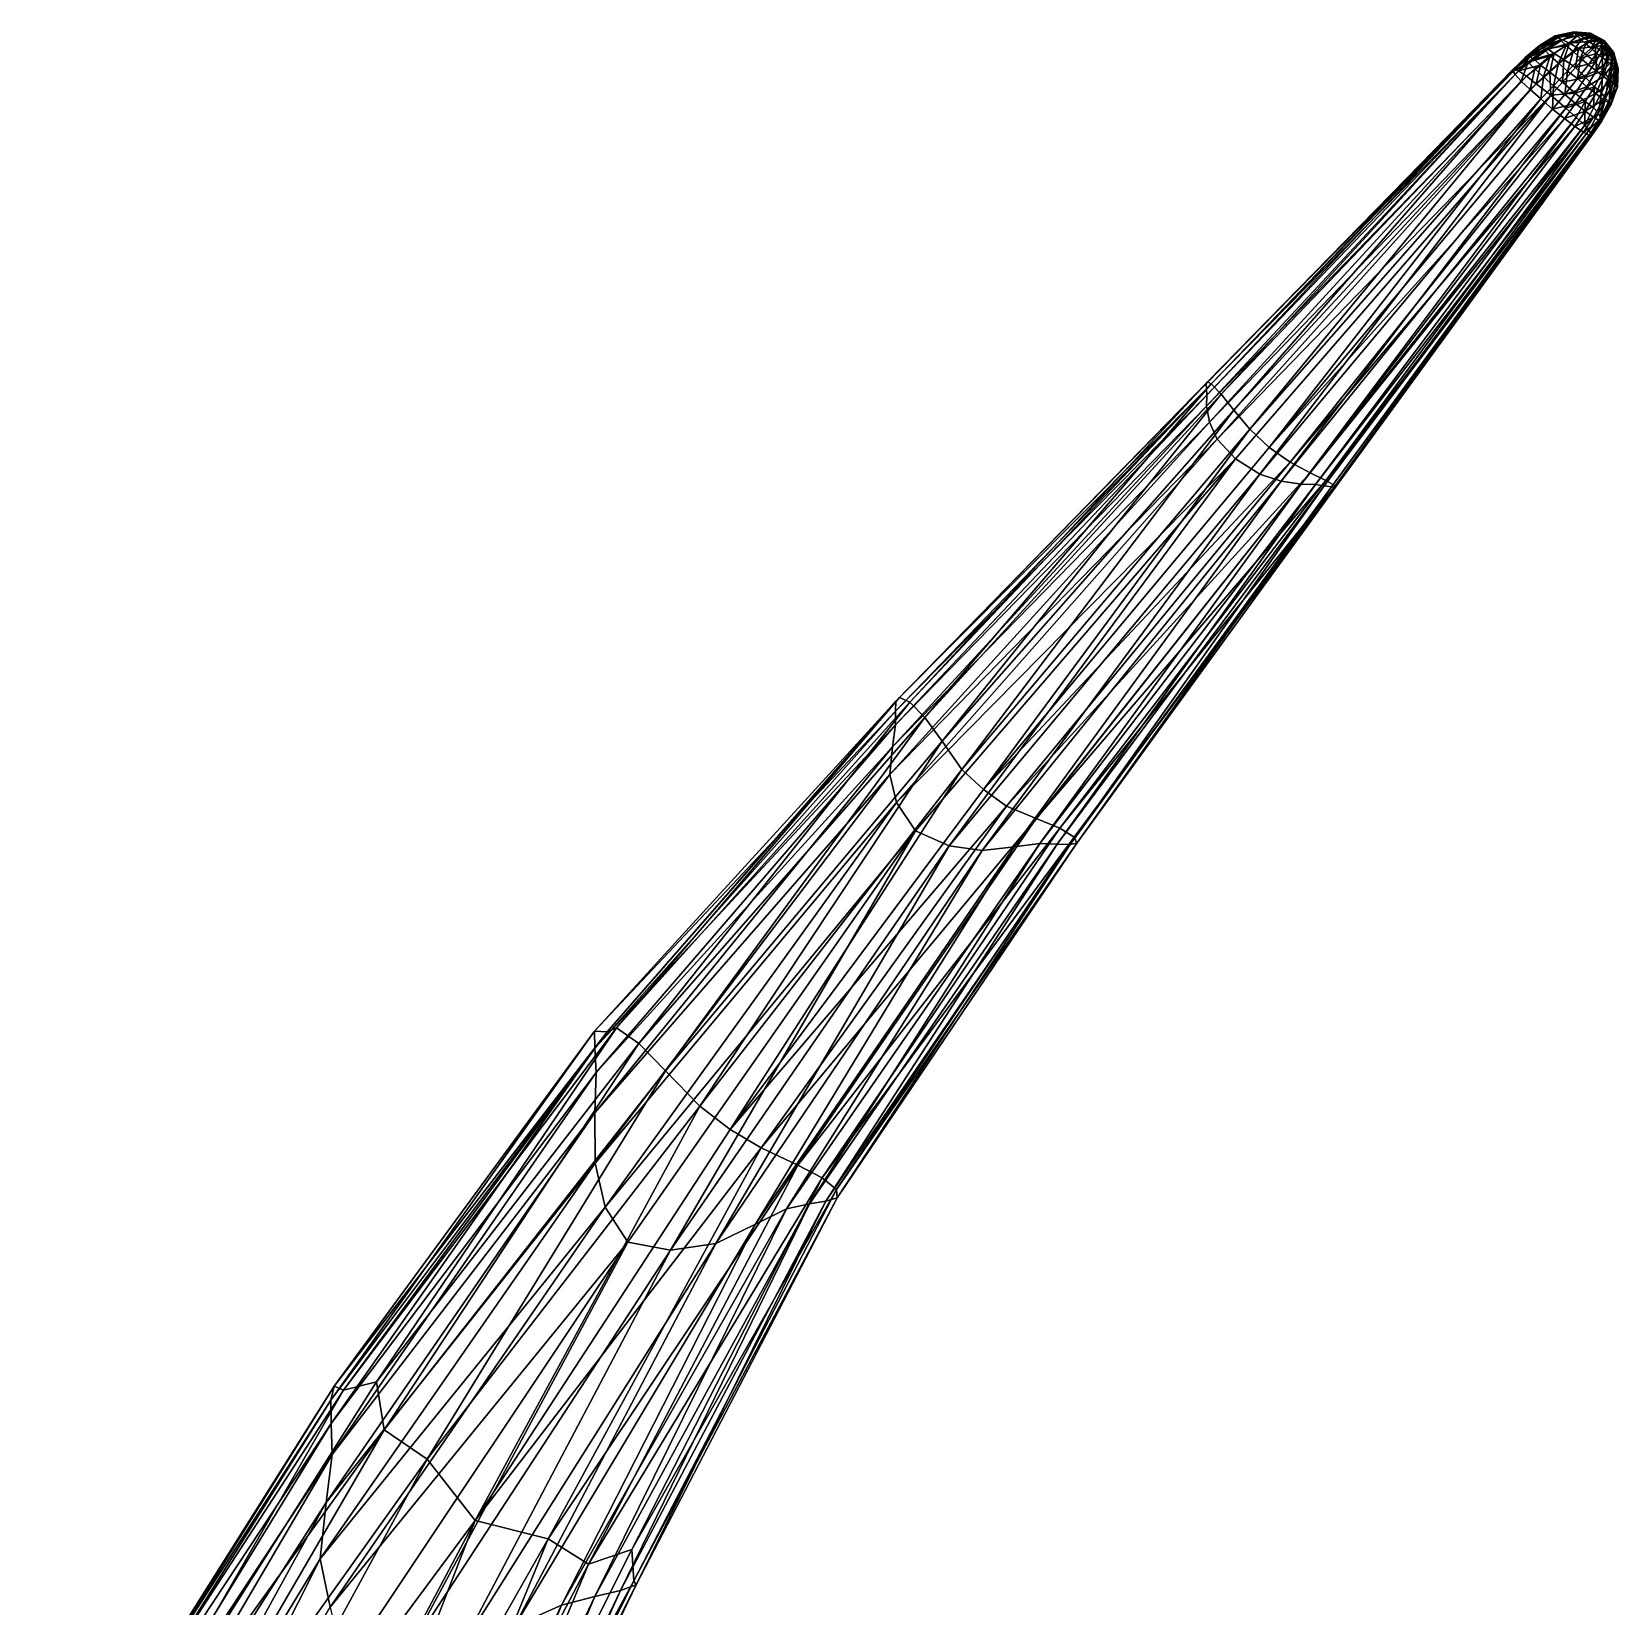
# Model space of a CAD drawing. Extents: x -0.45 to 0.39, y -1.3 to 2.18.
# Drawn here: x -0.0311 to 0.3939, y 1.7623 to 2.1842 of the extents above; entities that cross this region are included whole.
import ezdxf

# ---------------------------------------------------------------- set-up
doc = ezdxf.new("R2010")
doc.units = 0

msp = doc.modelspace()

# ---------------------------------------------------------------- linework, layer by layer
for points in [[(0.37707, 2.18312, 0.73285), (0.37757, 2.18281, 0.73047), (0.37288, 2.18056, 0.73331)], [(0.37707, 2.18312, 0.73285), (0.37288, 2.18056, 0.73331), (0.37323, 2.18042, 0.73595)], [(0.37757, 2.18281, 0.73047), (0.37317, 2.18032, 0.73056), (0.37288, 2.18056, 0.73331)], [(0.37757, 2.18281, 0.73047), (0.37845, 2.18192, 0.72796), (0.37317, 2.18032, 0.73056)], [(0.37845, 2.18192, 0.72796), (0.37407, 2.17948, 0.7275), (0.37317, 2.18032, 0.73056)], [(0.3773, 2.18304, 0.73514), (0.37707, 2.18312, 0.73285), (0.37323, 2.18042, 0.73595)], [(0.3773, 2.18304, 0.73514), (0.37323, 2.18042, 0.73595), (0.37778, 2.18257, 0.73748)], [(0.37393, 2.18003, 0.73841), (0.37778, 2.18257, 0.73748), (0.37323, 2.18042, 0.73595)], [(0.37778, 2.18257, 0.73748), (0.37393, 2.18003, 0.73841), (0.37899, 2.18201, 0.73981)], [(0.37518, 2.17952, 0.74127), (0.37899, 2.18201, 0.73981), (0.37393, 2.18003, 0.73841)], [(0.37845, 2.18192, 0.72796), (0.37996, 2.18054, 0.72577), (0.37407, 2.17948, 0.7275)], [(0.37899, 2.18201, 0.73981), (0.37518, 2.17952, 0.74127), (0.38085, 2.18114, 0.7421)], [(0.37678, 2.17834, 0.74432), (0.38085, 2.18114, 0.7421), (0.37518, 2.17952, 0.74127)], [(0.38085, 2.18114, 0.7421), (0.37678, 2.17834, 0.74432), (0.37932, 2.17674, 0.74671)], [(0.38201, 2.18421, 0.73268), (0.37707, 2.18312, 0.73285), (0.3773, 2.18304, 0.73514)], [(0.38201, 2.18421, 0.73268), (0.38221, 2.18384, 0.73086), (0.37707, 2.18312, 0.73285)], [(0.38221, 2.18384, 0.73086), (0.37757, 2.18281, 0.73047), (0.37707, 2.18312, 0.73285)], [(0.38205, 2.18421, 0.73454), (0.38201, 2.18421, 0.73268), (0.3773, 2.18304, 0.73514)], [(0.38205, 2.18421, 0.73454), (0.3773, 2.18304, 0.73514), (0.37778, 2.18257, 0.73748)], [(0.38221, 2.18384, 0.73086), (0.38291, 2.18311, 0.72902), (0.37757, 2.18281, 0.73047)], [(0.38291, 2.18311, 0.72902), (0.37845, 2.18192, 0.72796), (0.37757, 2.18281, 0.73047)], [(0.38251, 2.18391, 0.73632), (0.38205, 2.18421, 0.73454), (0.37778, 2.18257, 0.73748)], [(0.38251, 2.18391, 0.73632), (0.37778, 2.18257, 0.73748), (0.37899, 2.18201, 0.73981)], [(0.37845, 2.18192, 0.72796), (0.38291, 2.18311, 0.72902), (0.37996, 2.18054, 0.72577)], [(0.3834, 2.18338, 0.73799), (0.38251, 2.18391, 0.73632), (0.37899, 2.18201, 0.73981)], [(0.3834, 2.18338, 0.73799), (0.37899, 2.18201, 0.73981), (0.38085, 2.18114, 0.7421)], [(0.38327, 2.17969, 0.74401), (0.38085, 2.18114, 0.7421), (0.37932, 2.17674, 0.74671)], [(0.38397, 2.18213, 0.72752), (0.37996, 2.18054, 0.72577), (0.38291, 2.18311, 0.72902)], [(0.37996, 2.18054, 0.72577), (0.38397, 2.18213, 0.72752), (0.38182, 2.17892, 0.72423)], [(0.38482, 2.1826, 0.7394), (0.3834, 2.18338, 0.73799), (0.38085, 2.18114, 0.7421)], [(0.38482, 2.1826, 0.7394), (0.38085, 2.18114, 0.7421), (0.38617, 2.18159, 0.74054)], [(0.38327, 2.17969, 0.74401), (0.38617, 2.18159, 0.74054), (0.38085, 2.18114, 0.7421)], [(0.38521, 2.18096, 0.72644), (0.38182, 2.17892, 0.72423), (0.38397, 2.18213, 0.72752)], [(0.38182, 2.17892, 0.72423), (0.38521, 2.18096, 0.72644), (0.38387, 2.17717, 0.72343)], [(0.38635, 2.18383, 0.73272), (0.38643, 2.1836, 0.73159), (0.38201, 2.18421, 0.73268)], [(0.38643, 2.1836, 0.73159), (0.38221, 2.18384, 0.73086), (0.38201, 2.18421, 0.73268)], [(0.38635, 2.18383, 0.73272), (0.38201, 2.18421, 0.73268), (0.38205, 2.18421, 0.73454)], [(0.38641, 2.18386, 0.73382), (0.38205, 2.18421, 0.73454), (0.38251, 2.18391, 0.73632)], [(0.38641, 2.18386, 0.73382), (0.38635, 2.18383, 0.73272), (0.38205, 2.18421, 0.73454)], [(0.38221, 2.18384, 0.73086), (0.38643, 2.1836, 0.73159), (0.38291, 2.18311, 0.72902)], [(0.38668, 2.18372, 0.73486), (0.38641, 2.18386, 0.73382), (0.38251, 2.18391, 0.73632)], [(0.38668, 2.18372, 0.73486), (0.38251, 2.18391, 0.73632), (0.3834, 2.18338, 0.73799)], [(0.38685, 2.1832, 0.7306), (0.38291, 2.18311, 0.72902), (0.38643, 2.1836, 0.73159)], [(0.38291, 2.18311, 0.72902), (0.38685, 2.1832, 0.7306), (0.38397, 2.18213, 0.72752)], [(0.38617, 2.18159, 0.74054), (0.38327, 2.17969, 0.74401), (0.3878, 2.18021, 0.74113)], [(0.38717, 2.1834, 0.73575), (0.38668, 2.18372, 0.73486), (0.3834, 2.18338, 0.73799)], [(0.38717, 2.1834, 0.73575), (0.3834, 2.18338, 0.73799), (0.38482, 2.1826, 0.7394)], [(0.3867, 2.17979, 0.72593), (0.38387, 2.17717, 0.72343), (0.38521, 2.18096, 0.72644)], [(0.38738, 2.18266, 0.7298), (0.38397, 2.18213, 0.72752), (0.38685, 2.1832, 0.7306)], [(0.38397, 2.18213, 0.72752), (0.38738, 2.18266, 0.7298), (0.38521, 2.18096, 0.72644)], [(0.38793, 2.18292, 0.73637), (0.38717, 2.1834, 0.73575), (0.38482, 2.1826, 0.7394)], [(0.38793, 2.18292, 0.73637), (0.38482, 2.1826, 0.7394), (0.38858, 2.18239, 0.7369)], [(0.38617, 2.18159, 0.74054), (0.38858, 2.18239, 0.7369), (0.38482, 2.1826, 0.7394)], [(0.38806, 2.18203, 0.72922), (0.38521, 2.18096, 0.72644), (0.38738, 2.18266, 0.7298)], [(0.38521, 2.18096, 0.72644), (0.38806, 2.18203, 0.72922), (0.3867, 2.17979, 0.72593)], [(0.38858, 2.18239, 0.7369), (0.38617, 2.18159, 0.74054), (0.38945, 2.18165, 0.73721)], [(0.3878, 2.18021, 0.74113), (0.38945, 2.18165, 0.73721), (0.38617, 2.18159, 0.74054)], [(0.38635, 2.18383, 0.73272), (0.38641, 2.18386, 0.73382), (0.39013, 2.18185, 0.73286)], [(0.38643, 2.1836, 0.73159), (0.38635, 2.18383, 0.73272), (0.39013, 2.18185, 0.73286)], [(0.38641, 2.18386, 0.73382), (0.38668, 2.18372, 0.73486), (0.39013, 2.18185, 0.73286)], [(0.38685, 2.1832, 0.7306), (0.38643, 2.1836, 0.73159), (0.39013, 2.18185, 0.73286)], [(0.38668, 2.18372, 0.73486), (0.38717, 2.1834, 0.73575), (0.39013, 2.18185, 0.73286)], [(0.38886, 2.1814, 0.729), (0.3867, 2.17979, 0.72593), (0.38806, 2.18203, 0.72922)], [(0.38886, 2.1814, 0.729), (0.38962, 2.18064, 0.7288), (0.3867, 2.17979, 0.72593)], [(0.38962, 2.18064, 0.7288), (0.38812, 2.17835, 0.72563), (0.3867, 2.17979, 0.72593)], [(0.38738, 2.18266, 0.7298), (0.38685, 2.1832, 0.7306), (0.39013, 2.18185, 0.73286)], [(0.38717, 2.1834, 0.73575), (0.38793, 2.18292, 0.73637), (0.39013, 2.18185, 0.73286)], [(0.38806, 2.18203, 0.72922), (0.38738, 2.18266, 0.7298), (0.39013, 2.18185, 0.73286)], [(0.38945, 2.18165, 0.73721), (0.3878, 2.18021, 0.74113), (0.38953, 2.17883, 0.74094)], [(0.38793, 2.18292, 0.73637), (0.38858, 2.18239, 0.7369), (0.39013, 2.18185, 0.73286)], [(0.38886, 2.1814, 0.729), (0.38806, 2.18203, 0.72922), (0.39013, 2.18185, 0.73286)], [(0.38812, 2.17835, 0.72563), (0.38962, 2.18064, 0.7288), (0.38973, 2.17729, 0.72629)], [(0.38858, 2.18239, 0.7369), (0.38945, 2.18165, 0.73721), (0.39013, 2.18185, 0.73286)], [(0.38962, 2.18064, 0.7288), (0.38886, 2.1814, 0.729), (0.39013, 2.18185, 0.73286)], [(0.38945, 2.18165, 0.73721), (0.39037, 2.18091, 0.73712), (0.39013, 2.18185, 0.73286)], [(0.38953, 2.17883, 0.74094), (0.39037, 2.18091, 0.73712), (0.38945, 2.18165, 0.73721)], [(0.39037, 2.18091, 0.73712), (0.38953, 2.17883, 0.74094), (0.39092, 2.17758, 0.74012)], [(0.39047, 2.18008, 0.72919), (0.38962, 2.18064, 0.7288), (0.39013, 2.18185, 0.73286)], [(0.38962, 2.18064, 0.7288), (0.39047, 2.18008, 0.72919), (0.38973, 2.17729, 0.72629)], [(0.39178, 2.17961, 0.7363), (0.3923, 2.17909, 0.73553), (0.39013, 2.18185, 0.73286)], [(0.39109, 2.18033, 0.73674), (0.39178, 2.17961, 0.7363), (0.39013, 2.18185, 0.73286)], [(0.39037, 2.18091, 0.73712), (0.39109, 2.18033, 0.73674), (0.39013, 2.18185, 0.73286)], [(0.39264, 2.17874, 0.73456), (0.39277, 2.17855, 0.73349), (0.39013, 2.18185, 0.73286)], [(0.3923, 2.17909, 0.73553), (0.39264, 2.17874, 0.73456), (0.39013, 2.18185, 0.73286)], [(0.39236, 2.17867, 0.73126), (0.39186, 2.17898, 0.73033), (0.39013, 2.18185, 0.73286)], [(0.3927, 2.17845, 0.73233), (0.39236, 2.17867, 0.73126), (0.39013, 2.18185, 0.73286)], [(0.39277, 2.17855, 0.73349), (0.3927, 2.17845, 0.73233), (0.39013, 2.18185, 0.73286)], [(0.3912, 2.17945, 0.7296), (0.39047, 2.18008, 0.72919), (0.39013, 2.18185, 0.73286)], [(0.39186, 2.17898, 0.73033), (0.3912, 2.17945, 0.7296), (0.39013, 2.18185, 0.73286)], [(0.39092, 2.17758, 0.74012), (0.39109, 2.18033, 0.73674), (0.39037, 2.18091, 0.73712)], [(0.36898, 2.17727, 0.73349), (0.3657, 2.17404, 0.7344), (0.36933, 2.17748, 0.73643)], [(0.3658, 2.17417, 0.73701), (0.36933, 2.17748, 0.73643), (0.3657, 2.17404, 0.7344)], [(0.36898, 2.17727, 0.73349), (0.36915, 2.1769, 0.73063), (0.3657, 2.17404, 0.7344)], [(0.36915, 2.1769, 0.73063), (0.3658, 2.17351, 0.73107), (0.3657, 2.17404, 0.7344)], [(0.36933, 2.17748, 0.73643), (0.3658, 2.17417, 0.73701), (0.36617, 2.17414, 0.73971)], [(0.36915, 2.1769, 0.73063), (0.36984, 2.17609, 0.72765), (0.3658, 2.17351, 0.73107)], [(0.37022, 2.1775, 0.73935), (0.36933, 2.17748, 0.73643), (0.36617, 2.17414, 0.73971)], [(0.37022, 2.1775, 0.73935), (0.36617, 2.17414, 0.73971), (0.36724, 2.17374, 0.74322)], [(0.37144, 2.17687, 0.7426), (0.37022, 2.1775, 0.73935), (0.36724, 2.17374, 0.74322)], [(0.37144, 2.17687, 0.7426), (0.36724, 2.17374, 0.74322), (0.37315, 2.17528, 0.74569)], [(0.37288, 2.18056, 0.73331), (0.36898, 2.17727, 0.73349), (0.36933, 2.17748, 0.73643)], [(0.37288, 2.18056, 0.73331), (0.37317, 2.18032, 0.73056), (0.36898, 2.17727, 0.73349)], [(0.37317, 2.18032, 0.73056), (0.36915, 2.1769, 0.73063), (0.36898, 2.17727, 0.73349)], [(0.37317, 2.18032, 0.73056), (0.37407, 2.17948, 0.7275), (0.36915, 2.1769, 0.73063)], [(0.37407, 2.17948, 0.7275), (0.36984, 2.17609, 0.72765), (0.36915, 2.1769, 0.73063)], [(0.37323, 2.18042, 0.73595), (0.37288, 2.18056, 0.73331), (0.36933, 2.17748, 0.73643)], [(0.37323, 2.18042, 0.73595), (0.36933, 2.17748, 0.73643), (0.37393, 2.18003, 0.73841)], [(0.37022, 2.1775, 0.73935), (0.37393, 2.18003, 0.73841), (0.36933, 2.17748, 0.73643)], [(0.37407, 2.17948, 0.7275), (0.37566, 2.17773, 0.72475), (0.36984, 2.17609, 0.72765)], [(0.37566, 2.17773, 0.72475), (0.37156, 2.17427, 0.72471), (0.36984, 2.17609, 0.72765)], [(0.37393, 2.18003, 0.73841), (0.37022, 2.1775, 0.73935), (0.37518, 2.17952, 0.74127)], [(0.37144, 2.17687, 0.7426), (0.37518, 2.17952, 0.74127), (0.37022, 2.1775, 0.73935)], [(0.37518, 2.17952, 0.74127), (0.37144, 2.17687, 0.7426), (0.37678, 2.17834, 0.74432)], [(0.37315, 2.17528, 0.74569), (0.37678, 2.17834, 0.74432), (0.37144, 2.17687, 0.7426)], [(0.37156, 2.17427, 0.72471), (0.37566, 2.17773, 0.72475), (0.37391, 2.17216, 0.72269)], [(0.37678, 2.17834, 0.74432), (0.37315, 2.17528, 0.74569), (0.3756, 2.17336, 0.74817)], [(0.37795, 2.17583, 0.72289), (0.37391, 2.17216, 0.72269), (0.37566, 2.17773, 0.72475)], [(0.37996, 2.18054, 0.72577), (0.37566, 2.17773, 0.72475), (0.37407, 2.17948, 0.7275)], [(0.37932, 2.17674, 0.74671), (0.37678, 2.17834, 0.74432), (0.3756, 2.17336, 0.74817)], [(0.37932, 2.17674, 0.74671), (0.3756, 2.17336, 0.74817), (0.37898, 2.17071, 0.74965)], [(0.37566, 2.17773, 0.72475), (0.37996, 2.18054, 0.72577), (0.37795, 2.17583, 0.72289)], [(0.38182, 2.17892, 0.72423), (0.37795, 2.17583, 0.72289), (0.37996, 2.18054, 0.72577)], [(0.37795, 2.17583, 0.72289), (0.38182, 2.17892, 0.72423), (0.38037, 2.17368, 0.72189)], [(0.38248, 2.17467, 0.74765), (0.37932, 2.17674, 0.74671), (0.37898, 2.17071, 0.74965)], [(0.38327, 2.17969, 0.74401), (0.37932, 2.17674, 0.74671), (0.38248, 2.17467, 0.74765)], [(0.38387, 2.17717, 0.72343), (0.38037, 2.17368, 0.72189), (0.38182, 2.17892, 0.72423)], [(0.38037, 2.17368, 0.72189), (0.38387, 2.17717, 0.72343), (0.38306, 2.17164, 0.72173)], [(0.38553, 2.17795, 0.74461), (0.38327, 2.17969, 0.74401), (0.38248, 2.17467, 0.74765)], [(0.38773, 2.17603, 0.74454), (0.38553, 2.17795, 0.74461), (0.38248, 2.17467, 0.74765)], [(0.38594, 2.17536, 0.72324), (0.38306, 2.17164, 0.72173), (0.38387, 2.17717, 0.72343)], [(0.38553, 2.17795, 0.74461), (0.3878, 2.18021, 0.74113), (0.38327, 2.17969, 0.74401)], [(0.3867, 2.17979, 0.72593), (0.38812, 2.17835, 0.72563), (0.38387, 2.17717, 0.72343)], [(0.38812, 2.17835, 0.72563), (0.38594, 2.17536, 0.72324), (0.38387, 2.17717, 0.72343)], [(0.3878, 2.18021, 0.74113), (0.38553, 2.17795, 0.74461), (0.38773, 2.17603, 0.74454)], [(0.38594, 2.17536, 0.72324), (0.38812, 2.17835, 0.72563), (0.38806, 2.17373, 0.72393)], [(0.38773, 2.17603, 0.74454), (0.38953, 2.17883, 0.74094), (0.3878, 2.18021, 0.74113)], [(0.38953, 2.17883, 0.74094), (0.38773, 2.17603, 0.74454), (0.38985, 2.17374, 0.74317)], [(0.38812, 2.17835, 0.72563), (0.38973, 2.17729, 0.72629), (0.38806, 2.17373, 0.72393)], [(0.38806, 2.17373, 0.72393), (0.38973, 2.17729, 0.72629), (0.39108, 2.17614, 0.72713)], [(0.38985, 2.17374, 0.74317), (0.39092, 2.17758, 0.74012), (0.38953, 2.17883, 0.74094)], [(0.38973, 2.17729, 0.72629), (0.39047, 2.18008, 0.72919), (0.3912, 2.17945, 0.7296)], [(0.3912, 2.17945, 0.7296), (0.39108, 2.17614, 0.72713), (0.38973, 2.17729, 0.72629)], [(0.39213, 2.17619, 0.73903), (0.39092, 2.17758, 0.74012), (0.38985, 2.17374, 0.74317)], [(0.39178, 2.17961, 0.7363), (0.39109, 2.18033, 0.73674), (0.39092, 2.17758, 0.74012)], [(0.39213, 2.17619, 0.73903), (0.39178, 2.17961, 0.7363), (0.39092, 2.17758, 0.74012)], [(0.39108, 2.17614, 0.72713), (0.3912, 2.17945, 0.7296), (0.39186, 2.17898, 0.73033)], [(0.39186, 2.17898, 0.73033), (0.39229, 2.17529, 0.72851), (0.39108, 2.17614, 0.72713)], [(0.3923, 2.17909, 0.73553), (0.39178, 2.17961, 0.7363), (0.39213, 2.17619, 0.73903)], [(0.39229, 2.17529, 0.72851), (0.39186, 2.17898, 0.73033), (0.39236, 2.17867, 0.73126)], [(0.39306, 2.17524, 0.73757), (0.3923, 2.17909, 0.73553), (0.39213, 2.17619, 0.73903)], [(0.39236, 2.17867, 0.73126), (0.39322, 2.17463, 0.73025), (0.39229, 2.17529, 0.72851)], [(0.39264, 2.17874, 0.73456), (0.3923, 2.17909, 0.73553), (0.39306, 2.17524, 0.73757)], [(0.39322, 2.17463, 0.73025), (0.39236, 2.17867, 0.73126), (0.3927, 2.17845, 0.73233)], [(0.39277, 2.17855, 0.73349), (0.39264, 2.17874, 0.73456), (0.39368, 2.17465, 0.73592)], [(0.39368, 2.17465, 0.73592), (0.39264, 2.17874, 0.73456), (0.39306, 2.17524, 0.73757)], [(0.3927, 2.17845, 0.73233), (0.39277, 2.17855, 0.73349), (0.39394, 2.1744, 0.7341)], [(0.3927, 2.17845, 0.73233), (0.39381, 2.17431, 0.73224), (0.39322, 2.17463, 0.73025)], [(0.39381, 2.17431, 0.73224), (0.3927, 2.17845, 0.73233), (0.39394, 2.1744, 0.7341)], [(0.39394, 2.1744, 0.7341), (0.39277, 2.17855, 0.73349), (0.39368, 2.17465, 0.73592)], [(0.2836, 2.08851, 0.75933), (0.3658, 2.17417, 0.73701), (0.28353, 2.08984, 0.75484)], [(0.3658, 2.17417, 0.73701), (0.3657, 2.17404, 0.7344), (0.28353, 2.08984, 0.75484)], [(0.28353, 2.08984, 0.75484), (0.3657, 2.17404, 0.7344), (0.28385, 2.0904, 0.75033)], [(0.28358, 2.08384, 0.77114), (0.36724, 2.17374, 0.74322), (0.28369, 2.08681, 0.76392)], [(0.36932, 2.17227, 0.74657), (0.36724, 2.17374, 0.74322), (0.28358, 2.08384, 0.77114)], [(0.2844, 2.07963, 0.7787), (0.36932, 2.17227, 0.74657), (0.28358, 2.08384, 0.77114)], [(0.36617, 2.17414, 0.73971), (0.3658, 2.17417, 0.73701), (0.2836, 2.08851, 0.75933)], [(0.28369, 2.08681, 0.76392), (0.36617, 2.17414, 0.73971), (0.2836, 2.08851, 0.75933)], [(0.36724, 2.17374, 0.74322), (0.36617, 2.17414, 0.73971), (0.28369, 2.08681, 0.76392)], [(0.3657, 2.17404, 0.7344), (0.3658, 2.17351, 0.73107), (0.28385, 2.0904, 0.75033)], [(0.28385, 2.0904, 0.75033), (0.3658, 2.17351, 0.73107), (0.28491, 2.08986, 0.74585)], [(0.37196, 2.17021, 0.7491), (0.36932, 2.17227, 0.74657), (0.2844, 2.07963, 0.7787)], [(0.3658, 2.17351, 0.73107), (0.36636, 2.17271, 0.72837), (0.28491, 2.08986, 0.74585)], [(0.28491, 2.08986, 0.74585), (0.36636, 2.17271, 0.72837), (0.28755, 2.08707, 0.74088)], [(0.36636, 2.17271, 0.72837), (0.36797, 2.171, 0.72561), (0.28755, 2.08707, 0.74088)], [(0.36984, 2.17609, 0.72765), (0.36636, 2.17271, 0.72837), (0.3658, 2.17351, 0.73107)], [(0.36636, 2.17271, 0.72837), (0.36984, 2.17609, 0.72765), (0.36797, 2.171, 0.72561)], [(0.36932, 2.17227, 0.74657), (0.37315, 2.17528, 0.74569), (0.36724, 2.17374, 0.74322)], [(0.37156, 2.17427, 0.72471), (0.36797, 2.171, 0.72561), (0.36984, 2.17609, 0.72765)], [(0.36797, 2.171, 0.72561), (0.37156, 2.17427, 0.72471), (0.37032, 2.16874, 0.72345)], [(0.37315, 2.17528, 0.74569), (0.36932, 2.17227, 0.74657), (0.37196, 2.17021, 0.7491)], [(0.37391, 2.17216, 0.72269), (0.37032, 2.16874, 0.72345), (0.37156, 2.17427, 0.72471)], [(0.37032, 2.16874, 0.72345), (0.37391, 2.17216, 0.72269), (0.3732, 2.1662, 0.7221)], [(0.3756, 2.17336, 0.74817), (0.37315, 2.17528, 0.74569), (0.37196, 2.17021, 0.7491)], [(0.3756, 2.17336, 0.74817), (0.37196, 2.17021, 0.7491), (0.37592, 2.16718, 0.75099)], [(0.37659, 2.16975, 0.72151), (0.3732, 2.1662, 0.7221), (0.37391, 2.17216, 0.72269)], [(0.37391, 2.17216, 0.72269), (0.37795, 2.17583, 0.72289), (0.37659, 2.16975, 0.72151)], [(0.37898, 2.17071, 0.74965), (0.3756, 2.17336, 0.74817), (0.37592, 2.16718, 0.75099)], [(0.38037, 2.17368, 0.72189), (0.37659, 2.16975, 0.72151), (0.37795, 2.17583, 0.72289)], [(0.38037, 2.17368, 0.72189), (0.37962, 2.16739, 0.72126), (0.37659, 2.16975, 0.72151)], [(0.3852, 2.17191, 0.74741), (0.38248, 2.17467, 0.74765), (0.37898, 2.17071, 0.74965)], [(0.38306, 2.17164, 0.72173), (0.37962, 2.16739, 0.72126), (0.38037, 2.17368, 0.72189)], [(0.3852, 2.17191, 0.74741), (0.38773, 2.17603, 0.74454), (0.38248, 2.17467, 0.74765)], [(0.38306, 2.17164, 0.72173), (0.38594, 2.17536, 0.72324), (0.38806, 2.17373, 0.72393)], [(0.38806, 2.17373, 0.72393), (0.38552, 2.16944, 0.72251), (0.38306, 2.17164, 0.72173)], [(0.38985, 2.17374, 0.74317), (0.38773, 2.17603, 0.74454), (0.3852, 2.17191, 0.74741)], [(0.38756, 2.16948, 0.7456), (0.38985, 2.17374, 0.74317), (0.3852, 2.17191, 0.74741)], [(0.38552, 2.16944, 0.72251), (0.38806, 2.17373, 0.72393), (0.39002, 2.17218, 0.72521)], [(0.39002, 2.17218, 0.72521), (0.38791, 2.16764, 0.72407), (0.38552, 2.16944, 0.72251)], [(0.38985, 2.17374, 0.74317), (0.38756, 2.16948, 0.7456), (0.38943, 2.16781, 0.74297)], [(0.38791, 2.16764, 0.72407), (0.39002, 2.17218, 0.72521), (0.39173, 2.17087, 0.72717)], [(0.39108, 2.17614, 0.72713), (0.39002, 2.17218, 0.72521), (0.38806, 2.17373, 0.72393)], [(0.38943, 2.16781, 0.74297), (0.39135, 2.17184, 0.74128), (0.38985, 2.17374, 0.74317)], [(0.39135, 2.17184, 0.74128), (0.39213, 2.17619, 0.73903), (0.38985, 2.17374, 0.74317)], [(0.39002, 2.17218, 0.72521), (0.39108, 2.17614, 0.72713), (0.39229, 2.17529, 0.72851)], [(0.39229, 2.17529, 0.72851), (0.39173, 2.17087, 0.72717), (0.39002, 2.17218, 0.72521)], [(0.39306, 2.17524, 0.73757), (0.39213, 2.17619, 0.73903), (0.39135, 2.17184, 0.74128)], [(0.39245, 2.17051, 0.73922), (0.39306, 2.17524, 0.73757), (0.39135, 2.17184, 0.74128)], [(0.39173, 2.17087, 0.72717), (0.39229, 2.17529, 0.72851), (0.39322, 2.17463, 0.73025)], [(0.39322, 2.17463, 0.73025), (0.39304, 2.16993, 0.72969), (0.39173, 2.17087, 0.72717)], [(0.39368, 2.17465, 0.73592), (0.39306, 2.17524, 0.73757), (0.39245, 2.17051, 0.73922)], [(0.39333, 2.16986, 0.73704), (0.39368, 2.17465, 0.73592), (0.39245, 2.17051, 0.73922)], [(0.39304, 2.16993, 0.72969), (0.39322, 2.17463, 0.73025), (0.39371, 2.16955, 0.73238)], [(0.39322, 2.17463, 0.73025), (0.39381, 2.17431, 0.73224), (0.39371, 2.16955, 0.73238)], [(0.39394, 2.1744, 0.7341), (0.39368, 2.17465, 0.73592), (0.39333, 2.16986, 0.73704)], [(0.39377, 2.16939, 0.73484), (0.39394, 2.1744, 0.7341), (0.39333, 2.16986, 0.73704)], [(0.39371, 2.16955, 0.73238), (0.39381, 2.17431, 0.73224), (0.39377, 2.16939, 0.73484)], [(0.39381, 2.17431, 0.73224), (0.39394, 2.1744, 0.7341), (0.39377, 2.16939, 0.73484)], [(0.28652, 2.07502, 0.78504), (0.37196, 2.17021, 0.7491), (0.2844, 2.07963, 0.7787)], [(0.37592, 2.16718, 0.75099), (0.37196, 2.17021, 0.7491), (0.28652, 2.07502, 0.78504)], [(0.28755, 2.08707, 0.74088), (0.36797, 2.171, 0.72561), (0.29098, 2.08278, 0.73697)], [(0.36797, 2.171, 0.72561), (0.37032, 2.16874, 0.72345), (0.29098, 2.08278, 0.73697)], [(0.29098, 2.08278, 0.73697), (0.37032, 2.16874, 0.72345), (0.29525, 2.07775, 0.73441)], [(0.37032, 2.16874, 0.72345), (0.3732, 2.1662, 0.7221), (0.29525, 2.07775, 0.73441)], [(0.3732, 2.1662, 0.7221), (0.37659, 2.16975, 0.72151), (0.37636, 2.16349, 0.72179)], [(0.38238, 2.16778, 0.74898), (0.37898, 2.17071, 0.74965), (0.37592, 2.16718, 0.75099)], [(0.37962, 2.16739, 0.72126), (0.37636, 2.16349, 0.72179), (0.37659, 2.16975, 0.72151)], [(0.38238, 2.16778, 0.74898), (0.3852, 2.17191, 0.74741), (0.37898, 2.17071, 0.74965)], [(0.37962, 2.16739, 0.72126), (0.38306, 2.17164, 0.72173), (0.38552, 2.16944, 0.72251)], [(0.37962, 2.16739, 0.72126), (0.38552, 2.16944, 0.72251), (0.38245, 2.16494, 0.7222)], [(0.38756, 2.16948, 0.7456), (0.3852, 2.17191, 0.74741), (0.38238, 2.16778, 0.74898)], [(0.38506, 2.16549, 0.7471), (0.38756, 2.16948, 0.7456), (0.38238, 2.16778, 0.74898)], [(0.38245, 2.16494, 0.7222), (0.38552, 2.16944, 0.72251), (0.38791, 2.16764, 0.72407)], [(0.38756, 2.16948, 0.7456), (0.38506, 2.16549, 0.7471), (0.38735, 2.16379, 0.74449)], [(0.38735, 2.16379, 0.74449), (0.38943, 2.16781, 0.74297), (0.38756, 2.16948, 0.7456)], [(0.39173, 2.17087, 0.72717), (0.38992, 2.166, 0.72644), (0.38791, 2.16764, 0.72407)], [(0.39135, 2.17184, 0.74128), (0.38943, 2.16781, 0.74297), (0.39056, 2.16636, 0.74039)], [(0.38992, 2.166, 0.72644), (0.39173, 2.17087, 0.72717), (0.39153, 2.16512, 0.72958)], [(0.39056, 2.16636, 0.74039), (0.39245, 2.17051, 0.73922), (0.39135, 2.17184, 0.74128)], [(0.39245, 2.17051, 0.73922), (0.39056, 2.16636, 0.74039), (0.39141, 2.16547, 0.73811)], [(0.39141, 2.16547, 0.73811), (0.39333, 2.16986, 0.73704), (0.39245, 2.17051, 0.73922)], [(0.39377, 2.16939, 0.73484), (0.39333, 2.16986, 0.73704), (0.39141, 2.16547, 0.73811)], [(0.39198, 2.16486, 0.73558), (0.39377, 2.16939, 0.73484), (0.39141, 2.16547, 0.73811)], [(0.39173, 2.17087, 0.72717), (0.39304, 2.16993, 0.72969), (0.39153, 2.16512, 0.72958)], [(0.39153, 2.16512, 0.72958), (0.39304, 2.16993, 0.72969), (0.39208, 2.16477, 0.73281)], [(0.39208, 2.16477, 0.73281), (0.39371, 2.16955, 0.73238), (0.39198, 2.16486, 0.73558)], [(0.39371, 2.16955, 0.73238), (0.39377, 2.16939, 0.73484), (0.39198, 2.16486, 0.73558)], [(0.39304, 2.16993, 0.72969), (0.39371, 2.16955, 0.73238), (0.39208, 2.16477, 0.73281)], [(0.29143, 2.06978, 0.78826), (0.37592, 2.16718, 0.75099), (0.28652, 2.07502, 0.78504)], [(0.37592, 2.16718, 0.75099), (0.29143, 2.06978, 0.78826), (0.29788, 2.06568, 0.78639)], [(0.29525, 2.07775, 0.73441), (0.3732, 2.1662, 0.7221), (0.30039, 2.07279, 0.73375)], [(0.37986, 2.16371, 0.75004), (0.37592, 2.16718, 0.75099), (0.29788, 2.06568, 0.78639)], [(0.37986, 2.16371, 0.75004), (0.29788, 2.06568, 0.78639), (0.30365, 2.06381, 0.78099)], [(0.3732, 2.1662, 0.7221), (0.37636, 2.16349, 0.72179), (0.30039, 2.07279, 0.73375)], [(0.3827, 2.16127, 0.74816), (0.37986, 2.16371, 0.75004), (0.30365, 2.06381, 0.78099)], [(0.37986, 2.16371, 0.75004), (0.38238, 2.16778, 0.74898), (0.37592, 2.16718, 0.75099)], [(0.37636, 2.16349, 0.72179), (0.37962, 2.16739, 0.72126), (0.38245, 2.16494, 0.7222)], [(0.38245, 2.16494, 0.7222), (0.37953, 2.161, 0.72285), (0.37636, 2.16349, 0.72179)], [(0.37953, 2.161, 0.72285), (0.38245, 2.16494, 0.7222), (0.38512, 2.16295, 0.72402)], [(0.38506, 2.16549, 0.7471), (0.38238, 2.16778, 0.74898), (0.37986, 2.16371, 0.75004)], [(0.3827, 2.16127, 0.74816), (0.38506, 2.16549, 0.7471), (0.37986, 2.16371, 0.75004)], [(0.38791, 2.16764, 0.72407), (0.38512, 2.16295, 0.72402), (0.38245, 2.16494, 0.7222)], [(0.38506, 2.16549, 0.7471), (0.3827, 2.16127, 0.74816), (0.38498, 2.15915, 0.74533)], [(0.38498, 2.15915, 0.74533), (0.38735, 2.16379, 0.74449), (0.38506, 2.16549, 0.7471)], [(0.38864, 2.16236, 0.74154), (0.38735, 2.16379, 0.74449), (0.38498, 2.15915, 0.74533)], [(0.38512, 2.16295, 0.72402), (0.38791, 2.16764, 0.72407), (0.38992, 2.166, 0.72644)], [(0.38992, 2.166, 0.72644), (0.38731, 2.16132, 0.72658), (0.38512, 2.16295, 0.72402)], [(0.38731, 2.16132, 0.72658), (0.38992, 2.166, 0.72644), (0.38898, 2.16035, 0.72992)], [(0.38943, 2.16781, 0.74297), (0.38735, 2.16379, 0.74449), (0.38864, 2.16236, 0.74154)], [(0.38864, 2.16236, 0.74154), (0.39056, 2.16636, 0.74039), (0.38943, 2.16781, 0.74297)], [(0.39056, 2.16636, 0.74039), (0.38864, 2.16236, 0.74154), (0.3892, 2.16115, 0.73879)], [(0.38992, 2.166, 0.72644), (0.39153, 2.16512, 0.72958), (0.38898, 2.16035, 0.72992)], [(0.38898, 2.16035, 0.72992), (0.39153, 2.16512, 0.72958), (0.38948, 2.16018, 0.73305)], [(0.3892, 2.16115, 0.73879), (0.39141, 2.16547, 0.73811), (0.39056, 2.16636, 0.74039)], [(0.39198, 2.16486, 0.73558), (0.39141, 2.16547, 0.73811), (0.3892, 2.16115, 0.73879)], [(0.38948, 2.16043, 0.73593), (0.39198, 2.16486, 0.73558), (0.3892, 2.16115, 0.73879)], [(0.39153, 2.16512, 0.72958), (0.39208, 2.16477, 0.73281), (0.38948, 2.16018, 0.73305)], [(0.39208, 2.16477, 0.73281), (0.39198, 2.16486, 0.73558), (0.38948, 2.16043, 0.73593)], [(0.38948, 2.16018, 0.73305), (0.39208, 2.16477, 0.73281), (0.38948, 2.16043, 0.73593)], [(0.37636, 2.16349, 0.72179), (0.37953, 2.161, 0.72285), (0.30039, 2.07279, 0.73375)], [(0.37953, 2.161, 0.72285), (0.30605, 2.06887, 0.73569), (0.30039, 2.07279, 0.73375)], [(0.3827, 2.16127, 0.74816), (0.30365, 2.06381, 0.78099), (0.30896, 2.06298, 0.77416)], [(0.37953, 2.161, 0.72285), (0.38234, 2.15886, 0.72487), (0.30605, 2.06887, 0.73569)], [(0.38498, 2.15915, 0.74533), (0.3827, 2.16127, 0.74816), (0.30896, 2.06298, 0.77416)], [(0.38512, 2.16295, 0.72402), (0.38234, 2.15886, 0.72487), (0.37953, 2.161, 0.72285)], [(0.38234, 2.15886, 0.72487), (0.38512, 2.16295, 0.72402), (0.38731, 2.16132, 0.72658)], [(0.38731, 2.16132, 0.72658), (0.38466, 2.15728, 0.7276), (0.38234, 2.15886, 0.72487)], [(0.38466, 2.15728, 0.7276), (0.38731, 2.16132, 0.72658), (0.38898, 2.16035, 0.72992)], [(0.38898, 2.16035, 0.72992), (0.38624, 2.15637, 0.73073), (0.38466, 2.15728, 0.7276)], [(0.38607, 2.15778, 0.74207), (0.38864, 2.16236, 0.74154), (0.38498, 2.15915, 0.74533)], [(0.3892, 2.16115, 0.73879), (0.38864, 2.16236, 0.74154), (0.38607, 2.15778, 0.74207)], [(0.38655, 2.15712, 0.73948), (0.3892, 2.16115, 0.73879), (0.38607, 2.15778, 0.74207)], [(0.38624, 2.15637, 0.73073), (0.38898, 2.16035, 0.72992), (0.38673, 2.1563, 0.73356)], [(0.3892, 2.16115, 0.73879), (0.38655, 2.15712, 0.73948), (0.38681, 2.1567, 0.7369)], [(0.38898, 2.16035, 0.72992), (0.38948, 2.16018, 0.73305), (0.38673, 2.1563, 0.73356)], [(0.38673, 2.1563, 0.73356), (0.38948, 2.16018, 0.73305), (0.38681, 2.1567, 0.7369)], [(0.38681, 2.1567, 0.7369), (0.38948, 2.16043, 0.73593), (0.3892, 2.16115, 0.73879)], [(0.38948, 2.16018, 0.73305), (0.38948, 2.16043, 0.73593), (0.38681, 2.1567, 0.7369)], [(0.38234, 2.15886, 0.72487), (0.31137, 2.06602, 0.7394), (0.30605, 2.06887, 0.73569)], [(0.38498, 2.15915, 0.74533), (0.30896, 2.06298, 0.77416), (0.31285, 2.06284, 0.76738)], [(0.38234, 2.15886, 0.72487), (0.38466, 2.15728, 0.7276), (0.31137, 2.06602, 0.7394)], [(0.38466, 2.15728, 0.7276), (0.31562, 2.06399, 0.74421), (0.31137, 2.06602, 0.7394)], [(0.38607, 2.15778, 0.74207), (0.38498, 2.15915, 0.74533), (0.31285, 2.06284, 0.76738)], [(0.38607, 2.15778, 0.74207), (0.31285, 2.06284, 0.76738), (0.31516, 2.06257, 0.76308)], [(0.38655, 2.15712, 0.73948), (0.38607, 2.15778, 0.74207), (0.31516, 2.06257, 0.76308)], [(0.38655, 2.15712, 0.73948), (0.31516, 2.06257, 0.76308), (0.31709, 2.06225, 0.75883)], [(0.38466, 2.15728, 0.7276), (0.38624, 2.15637, 0.73073), (0.31562, 2.06399, 0.74421)], [(0.38624, 2.15637, 0.73073), (0.31812, 2.06255, 0.7498), (0.31562, 2.06399, 0.74421)], [(0.38681, 2.1567, 0.7369), (0.38655, 2.15712, 0.73948), (0.31709, 2.06225, 0.75883)], [(0.38681, 2.1567, 0.7369), (0.31709, 2.06225, 0.75883), (0.31822, 2.06215, 0.75441)], [(0.38624, 2.15637, 0.73073), (0.38673, 2.1563, 0.73356), (0.31812, 2.06255, 0.7498)], [(0.38673, 2.1563, 0.73356), (0.31822, 2.06215, 0.75441), (0.31812, 2.06255, 0.7498)], [(0.38673, 2.1563, 0.73356), (0.38681, 2.1567, 0.7369), (0.31822, 2.06215, 0.75441)], [(0.28369, 2.08681, 0.76392), (0.2836, 2.08851, 0.75933), (0.20027, 2.00217, 0.77952)], [(0.20027, 2.00217, 0.77952), (0.2836, 2.08851, 0.75933), (0.2004, 2.00482, 0.77298)], [(0.2836, 2.08851, 0.75933), (0.28353, 2.08984, 0.75484), (0.2004, 2.00482, 0.77298)], [(0.2004, 2.00482, 0.77298), (0.28353, 2.08984, 0.75484), (0.20135, 2.00585, 0.76627)], [(0.28353, 2.08984, 0.75484), (0.28385, 2.0904, 0.75033), (0.20135, 2.00585, 0.76627)], [(0.20135, 2.00585, 0.76627), (0.28385, 2.0904, 0.75033), (0.20412, 2.00459, 0.75915)], [(0.28385, 2.0904, 0.75033), (0.28491, 2.08986, 0.74585), (0.20412, 2.00459, 0.75915)], [(0.20412, 2.00459, 0.75915), (0.28491, 2.08986, 0.74585), (0.20819, 2.00047, 0.75245)], [(0.28491, 2.08986, 0.74585), (0.28755, 2.08707, 0.74088), (0.20819, 2.00047, 0.75245)], [(0.2844, 2.07963, 0.7787), (0.28358, 2.08384, 0.77114), (0.19946, 1.9926, 0.79622)], [(0.19946, 1.9926, 0.79622), (0.28358, 2.08384, 0.77114), (0.20031, 1.99849, 0.78691)], [(0.20031, 1.99849, 0.78691), (0.28369, 2.08681, 0.76392), (0.20027, 2.00217, 0.77952)], [(0.28358, 2.08384, 0.77114), (0.28369, 2.08681, 0.76392), (0.20031, 1.99849, 0.78691)], [(0.20819, 2.00047, 0.75245), (0.28755, 2.08707, 0.74088), (0.21283, 1.99411, 0.74727)], [(0.28755, 2.08707, 0.74088), (0.29098, 2.08278, 0.73697), (0.21283, 1.99411, 0.74727)], [(0.19879, 1.98517, 0.80656), (0.2844, 2.07963, 0.7787), (0.19946, 1.9926, 0.79622)], [(0.28652, 2.07502, 0.78504), (0.2844, 2.07963, 0.7787), (0.19879, 1.98517, 0.80656)], [(0.21283, 1.99411, 0.74727), (0.29098, 2.08278, 0.73697), (0.21809, 1.98652, 0.74443)], [(0.29098, 2.08278, 0.73697), (0.29525, 2.07775, 0.73441), (0.21809, 1.98652, 0.74443)], [(0.20052, 1.97769, 0.81539), (0.28652, 2.07502, 0.78504), (0.19879, 1.98517, 0.80656)], [(0.29143, 2.06978, 0.78826), (0.28652, 2.07502, 0.78504), (0.20052, 1.97769, 0.81539)], [(0.21809, 1.98652, 0.74443), (0.29525, 2.07775, 0.73441), (0.22388, 1.98118, 0.74387)], [(0.29525, 2.07775, 0.73441), (0.30039, 2.07279, 0.73375), (0.22388, 1.98118, 0.74387)], [(0.30039, 2.07279, 0.73375), (0.30605, 2.06887, 0.73569), (0.22388, 1.98118, 0.74387)], [(0.20563, 1.9701, 0.8208), (0.29143, 2.06978, 0.78826), (0.20052, 1.97769, 0.81539)], [(0.29143, 2.06978, 0.78826), (0.20563, 1.9701, 0.8208), (0.21471, 1.96602, 0.81707)], [(0.29788, 2.06568, 0.78639), (0.29143, 2.06978, 0.78826), (0.21471, 1.96602, 0.81707)], [(0.30605, 2.06887, 0.73569), (0.23006, 1.97669, 0.74585), (0.22388, 1.98118, 0.74387)], [(0.30605, 2.06887, 0.73569), (0.31137, 2.06602, 0.7394), (0.23006, 1.97669, 0.74585)], [(0.31137, 2.06602, 0.7394), (0.23801, 1.97342, 0.75026), (0.23006, 1.97669, 0.74585)], [(0.31137, 2.06602, 0.7394), (0.31562, 2.06399, 0.74421), (0.23801, 1.97342, 0.75026)], [(0.29788, 2.06568, 0.78639), (0.21471, 1.96602, 0.81707), (0.22355, 1.96482, 0.8095)], [(0.30365, 2.06381, 0.78099), (0.29788, 2.06568, 0.78639), (0.22355, 1.96482, 0.8095)], [(0.30365, 2.06381, 0.78099), (0.22355, 1.96482, 0.8095), (0.23211, 1.96577, 0.8001)], [(0.30896, 2.06298, 0.77416), (0.30365, 2.06381, 0.78099), (0.23211, 1.96577, 0.8001)], [(0.30896, 2.06298, 0.77416), (0.23211, 1.96577, 0.8001), (0.23899, 1.9667, 0.7915)], [(0.31562, 2.06399, 0.74421), (0.24432, 1.97077, 0.75674), (0.23801, 1.97342, 0.75026)], [(0.31285, 2.06284, 0.76738), (0.30896, 2.06298, 0.77416), (0.23899, 1.9667, 0.7915)], [(0.31285, 2.06284, 0.76738), (0.23899, 1.9667, 0.7915), (0.24362, 1.96654, 0.78467)], [(0.31516, 2.06257, 0.76308), (0.31285, 2.06284, 0.76738), (0.24362, 1.96654, 0.78467)], [(0.31516, 2.06257, 0.76308), (0.24362, 1.96654, 0.78467), (0.24709, 1.96644, 0.77852)], [(0.31562, 2.06399, 0.74421), (0.31812, 2.06255, 0.7498), (0.24432, 1.97077, 0.75674)], [(0.31812, 2.06255, 0.7498), (0.24813, 1.96841, 0.76438), (0.24432, 1.97077, 0.75674)], [(0.31709, 2.06225, 0.75883), (0.31516, 2.06257, 0.76308), (0.24709, 1.96644, 0.77852)], [(0.31709, 2.06225, 0.75883), (0.24709, 1.96644, 0.77852), (0.24886, 1.96679, 0.77191)], [(0.31812, 2.06255, 0.7498), (0.31822, 2.06215, 0.75441), (0.24813, 1.96841, 0.76438)], [(0.31822, 2.06215, 0.75441), (0.24886, 1.96679, 0.77191), (0.24813, 1.96841, 0.76438)], [(0.31822, 2.06215, 0.75441), (0.31709, 2.06225, 0.75883), (0.24886, 1.96679, 0.77191)], [(0.20027, 2.00217, 0.77952), (0.2004, 2.00482, 0.77298), (0.11967, 1.91644, 0.78808)], [(0.11967, 1.91644, 0.78808), (0.2004, 2.00482, 0.77298), (0.12303, 1.91625, 0.77681)], [(0.11972, 1.91188, 0.79638), (0.20027, 2.00217, 0.77952), (0.11967, 1.91644, 0.78808)], [(0.20031, 1.99849, 0.78691), (0.20027, 2.00217, 0.77952), (0.11972, 1.91188, 0.79638)], [(0.12303, 1.91625, 0.77681), (0.20135, 2.00585, 0.76627), (0.12552, 1.91726, 0.76911)], [(0.2004, 2.00482, 0.77298), (0.20135, 2.00585, 0.76627), (0.12303, 1.91625, 0.77681)], [(0.20135, 2.00585, 0.76627), (0.20412, 2.00459, 0.75915), (0.12552, 1.91726, 0.76911)], [(0.12552, 1.91726, 0.76911), (0.20412, 2.00459, 0.75915), (0.13154, 1.91309, 0.75977)], [(0.20412, 2.00459, 0.75915), (0.20819, 2.00047, 0.75245), (0.13154, 1.91309, 0.75977)], [(0.12006, 1.90535, 0.80538), (0.20031, 1.99849, 0.78691), (0.11972, 1.91188, 0.79638)], [(0.19946, 1.9926, 0.79622), (0.20031, 1.99849, 0.78691), (0.12006, 1.90535, 0.80538)], [(0.13154, 1.91309, 0.75977), (0.20819, 2.00047, 0.75245), (0.13863, 1.90579, 0.7521)], [(0.20819, 2.00047, 0.75245), (0.21283, 1.99411, 0.74727), (0.13863, 1.90579, 0.7521)], [(0.13863, 1.90579, 0.7521), (0.21283, 1.99411, 0.74727), (0.14785, 1.89627, 0.74702)], [(0.21283, 1.99411, 0.74727), (0.21809, 1.98652, 0.74443), (0.14785, 1.89627, 0.74702)], [(0.19879, 1.98517, 0.80656), (0.19946, 1.9926, 0.79622), (0.1197, 1.89449, 0.81555)], [(0.1197, 1.89449, 0.81555), (0.19946, 1.9926, 0.79622), (0.12006, 1.90535, 0.80538)], [(0.11979, 1.88104, 0.8262), (0.19879, 1.98517, 0.80656), (0.1197, 1.89449, 0.81555)], [(0.20052, 1.97769, 0.81539), (0.19879, 1.98517, 0.80656), (0.11979, 1.88104, 0.8262)], [(0.14785, 1.89627, 0.74702), (0.21809, 1.98652, 0.74443), (0.15603, 1.89008, 0.74522)], [(0.21809, 1.98652, 0.74443), (0.22388, 1.98118, 0.74387), (0.15603, 1.89008, 0.74522)], [(0.22388, 1.98118, 0.74387), (0.23006, 1.97669, 0.74585), (0.15603, 1.89008, 0.74522)], [(0.12251, 1.8692, 0.83551), (0.20052, 1.97769, 0.81539), (0.11979, 1.88104, 0.8262)], [(0.20563, 1.9701, 0.8208), (0.20052, 1.97769, 0.81539), (0.12251, 1.8692, 0.83551)], [(0.23006, 1.97669, 0.74585), (0.16429, 1.88511, 0.74863), (0.15603, 1.89008, 0.74522)], [(0.23006, 1.97669, 0.74585), (0.23801, 1.97342, 0.75026), (0.16429, 1.88511, 0.74863)], [(0.23801, 1.97342, 0.75026), (0.17411, 1.88045, 0.75644), (0.16429, 1.88511, 0.74863)], [(0.23801, 1.97342, 0.75026), (0.24432, 1.97077, 0.75674), (0.17411, 1.88045, 0.75644)], [(0.1286, 1.8599, 0.84073), (0.20563, 1.9701, 0.8208), (0.12251, 1.8692, 0.83551)], [(0.20563, 1.9701, 0.8208), (0.1286, 1.8599, 0.84073), (0.14001, 1.85768, 0.83689)], [(0.21471, 1.96602, 0.81707), (0.20563, 1.9701, 0.8208), (0.14001, 1.85768, 0.83689)], [(0.24432, 1.97077, 0.75674), (0.18062, 1.87713, 0.76616), (0.17411, 1.88045, 0.75644)], [(0.24432, 1.97077, 0.75674), (0.24813, 1.96841, 0.76438), (0.18062, 1.87713, 0.76616)], [(0.24813, 1.96841, 0.76438), (0.18448, 1.87398, 0.77662), (0.18062, 1.87713, 0.76616)], [(0.24813, 1.96841, 0.76438), (0.24886, 1.96679, 0.77191), (0.18448, 1.87398, 0.77662)], [(0.21471, 1.96602, 0.81707), (0.14001, 1.85768, 0.83689), (0.1522, 1.85947, 0.82856)], [(0.22355, 1.96482, 0.8095), (0.21471, 1.96602, 0.81707), (0.1522, 1.85947, 0.82856)], [(0.22355, 1.96482, 0.8095), (0.1522, 1.85947, 0.82856), (0.16277, 1.8647, 0.81852)], [(0.23211, 1.96577, 0.8001), (0.22355, 1.96482, 0.8095), (0.16277, 1.8647, 0.81852)], [(0.23211, 1.96577, 0.8001), (0.16277, 1.8647, 0.81852), (0.17109, 1.86882, 0.80932)], [(0.23899, 1.9667, 0.7915), (0.17109, 1.86882, 0.80932), (0.17722, 1.8701, 0.80129)], [(0.23899, 1.9667, 0.7915), (0.23211, 1.96577, 0.8001), (0.17109, 1.86882, 0.80932)], [(0.24362, 1.96654, 0.78467), (0.23899, 1.9667, 0.7915), (0.17722, 1.8701, 0.80129)], [(0.24362, 1.96654, 0.78467), (0.17722, 1.8701, 0.80129), (0.18164, 1.8708, 0.7941)], [(0.24709, 1.96644, 0.77852), (0.24362, 1.96654, 0.78467), (0.18164, 1.8708, 0.7941)], [(0.24709, 1.96644, 0.77852), (0.18164, 1.8708, 0.7941), (0.18467, 1.87177, 0.78577)], [(0.24886, 1.96679, 0.77191), (0.18467, 1.87177, 0.78577), (0.18448, 1.87398, 0.77662)], [(0.24886, 1.96679, 0.77191), (0.24709, 1.96644, 0.77852), (0.18467, 1.87177, 0.78577)], [(0.05236, 1.82022, 0.76872), (0.12552, 1.91726, 0.76911), (0.06127, 1.82244, 0.76021)], [(0.12303, 1.91625, 0.77681), (0.12552, 1.91726, 0.76911), (0.05236, 1.82022, 0.76872)], [(0.12552, 1.91726, 0.76911), (0.13154, 1.91309, 0.75977), (0.06127, 1.82244, 0.76021)], [(0.11972, 1.91188, 0.79638), (0.11967, 1.91644, 0.78808), (0.04902, 1.81749, 0.78975)], [(0.04902, 1.81749, 0.78975), (0.11967, 1.91644, 0.78808), (0.0499, 1.82125, 0.77953)], [(0.11967, 1.91644, 0.78808), (0.12303, 1.91625, 0.77681), (0.0499, 1.82125, 0.77953)], [(0.0499, 1.82125, 0.77953), (0.12303, 1.91625, 0.77681), (0.05236, 1.82022, 0.76872)], [(0.06127, 1.82244, 0.76021), (0.13154, 1.91309, 0.75977), (0.0633, 1.80953, 0.75138)], [(0.13154, 1.91309, 0.75977), (0.13863, 1.90579, 0.7521), (0.0633, 1.80953, 0.75138)], [(0.04913, 1.81125, 0.80013), (0.11972, 1.91188, 0.79638), (0.04902, 1.81749, 0.78975)], [(0.12006, 1.90535, 0.80538), (0.11972, 1.91188, 0.79638), (0.04913, 1.81125, 0.80013)], [(0.04934, 1.80292, 0.81125), (0.12006, 1.90535, 0.80538), (0.04913, 1.81125, 0.80013)], [(0.1197, 1.89449, 0.81555), (0.12006, 1.90535, 0.80538), (0.04934, 1.80292, 0.81125)], [(0.0633, 1.80953, 0.75138), (0.13863, 1.90579, 0.7521), (0.07481, 1.80171, 0.74403)], [(0.13863, 1.90579, 0.7521), (0.14785, 1.89627, 0.74702), (0.07481, 1.80171, 0.74403)], [(0.07481, 1.80171, 0.74403), (0.14785, 1.89627, 0.74702), (0.08766, 1.78528, 0.74007)], [(0.14785, 1.89627, 0.74702), (0.15603, 1.89008, 0.74522), (0.08766, 1.78528, 0.74007)], [(0.04772, 1.7901, 0.82453), (0.1197, 1.89449, 0.81555), (0.04934, 1.80292, 0.81125)], [(0.11979, 1.88104, 0.8262), (0.1197, 1.89449, 0.81555), (0.04772, 1.7901, 0.82453)], [(0.15603, 1.89008, 0.74522), (0.16429, 1.88511, 0.74863), (0.08766, 1.78528, 0.74007)], [(0.16429, 1.88511, 0.74863), (0.10725, 1.78039, 0.74664), (0.08766, 1.78528, 0.74007)], [(0.16429, 1.88511, 0.74863), (0.17411, 1.88045, 0.75644), (0.10725, 1.78039, 0.74664)], [(0.12251, 1.8692, 0.83551), (0.11979, 1.88104, 0.8262), (0.04614, 1.77499, 0.83834)], [(0.04614, 1.77499, 0.83834), (0.11979, 1.88104, 0.8262), (0.04772, 1.7901, 0.82453)], [(0.17411, 1.88045, 0.75644), (0.11806, 1.77354, 0.75579), (0.10725, 1.78039, 0.74664)], [(0.17411, 1.88045, 0.75644), (0.18062, 1.87713, 0.76616), (0.11806, 1.77354, 0.75579)], [(0.18062, 1.87713, 0.76616), (0.12966, 1.77749, 0.76572), (0.11806, 1.77354, 0.75579)], [(0.18062, 1.87713, 0.76616), (0.18448, 1.87398, 0.77662), (0.12966, 1.77749, 0.76572)], [(0.18164, 1.8708, 0.7941), (0.17722, 1.8701, 0.80129), (0.12661, 1.76649, 0.79599)], [(0.18164, 1.8708, 0.7941), (0.12661, 1.76649, 0.79599), (0.13085, 1.76805, 0.78604)], [(0.18448, 1.87398, 0.77662), (0.13016, 1.76909, 0.77498), (0.12966, 1.77749, 0.76572)], [(0.18448, 1.87398, 0.77662), (0.18467, 1.87177, 0.78577), (0.13016, 1.76909, 0.77498)], [(0.18467, 1.87177, 0.78577), (0.13085, 1.76805, 0.78604), (0.13016, 1.76909, 0.77498)], [(0.18467, 1.87177, 0.78577), (0.18164, 1.8708, 0.7941), (0.13085, 1.76805, 0.78604)], [(0.04886, 1.76203, 0.84826), (0.12251, 1.8692, 0.83551), (0.04614, 1.77499, 0.83834)], [(0.1286, 1.8599, 0.84073), (0.12251, 1.8692, 0.83551), (0.04886, 1.76203, 0.84826)], [(0.17109, 1.86882, 0.80932), (0.16277, 1.8647, 0.81852), (0.11077, 1.76255, 0.81619)], [(0.17109, 1.86882, 0.80932), (0.11077, 1.76255, 0.81619), (0.11971, 1.76487, 0.80581)], [(0.17722, 1.8701, 0.80129), (0.11971, 1.76487, 0.80581), (0.12661, 1.76649, 0.79599)], [(0.17722, 1.8701, 0.80129), (0.17109, 1.86882, 0.80932), (0.11971, 1.76487, 0.80581)], [(0.16277, 1.8647, 0.81852), (0.1522, 1.85947, 0.82856), (0.0982, 1.75693, 0.8286)], [(0.16277, 1.8647, 0.81852), (0.0982, 1.75693, 0.8286), (0.11077, 1.76255, 0.81619)], [(0.05255, 1.74587, 0.85454), (0.1286, 1.8599, 0.84073), (0.04886, 1.76203, 0.84826)], [(0.1286, 1.8599, 0.84073), (0.05255, 1.74587, 0.85454), (0.06914, 1.74907, 0.84975)], [(0.14001, 1.85768, 0.83689), (0.1286, 1.8599, 0.84073), (0.06914, 1.74907, 0.84975)], [(0.14001, 1.85768, 0.83689), (0.06914, 1.74907, 0.84975), (0.08344, 1.75051, 0.84133)], [(0.1522, 1.85947, 0.82856), (0.08344, 1.75051, 0.84133), (0.0982, 1.75693, 0.8286)], [(0.1522, 1.85947, 0.82856), (0.14001, 1.85768, 0.83689), (0.08344, 1.75051, 0.84133)], [(0.0499, 1.82125, 0.77953), (-0.03113, 1.69273, 0.78193), (0.04902, 1.81749, 0.78975)], [(-0.02643, 1.69876, 0.77143), (-0.03113, 1.69273, 0.78193), (0.0499, 1.82125, 0.77953)], [(0.05236, 1.82022, 0.76872), (-0.02643, 1.69876, 0.77143), (0.0499, 1.82125, 0.77953)], [(-0.02137, 1.69205, 0.75949), (-0.02643, 1.69876, 0.77143), (0.05236, 1.82022, 0.76872)], [(0.06127, 1.82244, 0.76021), (-0.02137, 1.69205, 0.75949), (0.05236, 1.82022, 0.76872)], [(0.06127, 1.82244, 0.76021), (0.0633, 1.80953, 0.75138), (-0.02137, 1.69205, 0.75949)], [(-0.03113, 1.69273, 0.78193), (-0.02974, 1.69188, 0.79477), (0.04902, 1.81749, 0.78975)], [(0.04902, 1.81749, 0.78975), (-0.02974, 1.69188, 0.79477), (0.04913, 1.81125, 0.80013)], [(-0.02974, 1.69188, 0.79477), (-0.0269, 1.687, 0.80637), (0.04913, 1.81125, 0.80013)], [(0.04913, 1.81125, 0.80013), (-0.0269, 1.687, 0.80637), (0.04934, 1.80292, 0.81125)], [(-0.01224, 1.67951, 0.74679), (-0.02137, 1.69205, 0.75949), (0.0633, 1.80953, 0.75138)], [(0.0633, 1.80953, 0.75138), (0.07481, 1.80171, 0.74403), (-0.01224, 1.67951, 0.74679)], [(-0.0269, 1.687, 0.80637), (-0.02371, 1.67847, 0.81907), (0.04934, 1.80292, 0.81125)], [(0.04934, 1.80292, 0.81125), (-0.02371, 1.67847, 0.81907), (0.04772, 1.7901, 0.82453)], [(0.00533, 1.6742, 0.73831), (-0.01224, 1.67951, 0.74679), (0.07481, 1.80171, 0.74403)], [(0.07481, 1.80171, 0.74403), (0.08766, 1.78528, 0.74007), (0.00533, 1.6742, 0.73831)], [(-0.02371, 1.67847, 0.81907), (-0.02173, 1.66354, 0.83326), (0.04772, 1.7901, 0.82453)], [(0.04772, 1.7901, 0.82453), (-0.02173, 1.66354, 0.83326), (0.04614, 1.77499, 0.83834)], [(0.01557, 1.64938, 0.73441), (0.00533, 1.6742, 0.73831), (0.08766, 1.78528, 0.74007)], [(0.03944, 1.66098, 0.74003), (0.01557, 1.64938, 0.73441), (0.08766, 1.78528, 0.74007)], [(0.08766, 1.78528, 0.74007), (0.10725, 1.78039, 0.74664), (0.03944, 1.66098, 0.74003)], [(0.05518, 1.65339, 0.7502), (0.03944, 1.66098, 0.74003), (0.10725, 1.78039, 0.74664)], [(0.10725, 1.78039, 0.74664), (0.11806, 1.77354, 0.75579), (0.05518, 1.65339, 0.7502)], [(0.11806, 1.77354, 0.75579), (0.12966, 1.77749, 0.76572), (0.06922, 1.65696, 0.76406)], [(0.06922, 1.65696, 0.76406), (0.12966, 1.77749, 0.76572), (0.13016, 1.76909, 0.77498)], [(-0.02173, 1.66354, 0.83326), (-0.01917, 1.64537, 0.84766), (0.04614, 1.77499, 0.83834)], [(0.04614, 1.77499, 0.83834), (-0.01917, 1.64537, 0.84766), (0.04886, 1.76203, 0.84826)], [(0.06922, 1.65696, 0.76406), (0.05518, 1.65339, 0.7502), (0.11806, 1.77354, 0.75579)], [(0.07606, 1.6587, 0.77667), (0.06922, 1.65696, 0.76406), (0.13016, 1.76909, 0.77498)], [(0.07606, 1.6587, 0.77667), (0.13016, 1.76909, 0.77498), (0.13085, 1.76805, 0.78604)], [(0.06578, 1.6511, 0.81104), (0.07216, 1.65241, 0.79991), (0.11971, 1.76487, 0.80581)], [(0.06578, 1.6511, 0.81104), (0.11971, 1.76487, 0.80581), (0.11077, 1.76255, 0.81619)], [(0.07216, 1.65241, 0.79991), (0.07488, 1.65167, 0.78728), (0.12661, 1.76649, 0.79599)], [(0.07216, 1.65241, 0.79991), (0.12661, 1.76649, 0.79599), (0.11971, 1.76487, 0.80581)], [(0.07488, 1.65167, 0.78728), (0.13085, 1.76805, 0.78604), (0.12661, 1.76649, 0.79599)], [(0.07488, 1.65167, 0.78728), (0.07606, 1.6587, 0.77667), (0.13085, 1.76805, 0.78604)], [(0.05659, 1.64737, 0.82312), (0.11077, 1.76255, 0.81619), (0.0982, 1.75693, 0.8286)], [(0.05659, 1.64737, 0.82312), (0.06578, 1.6511, 0.81104), (0.11077, 1.76255, 0.81619)]]:
    msp.add_3dface(points)

doc.saveas('drawing.dxf')
